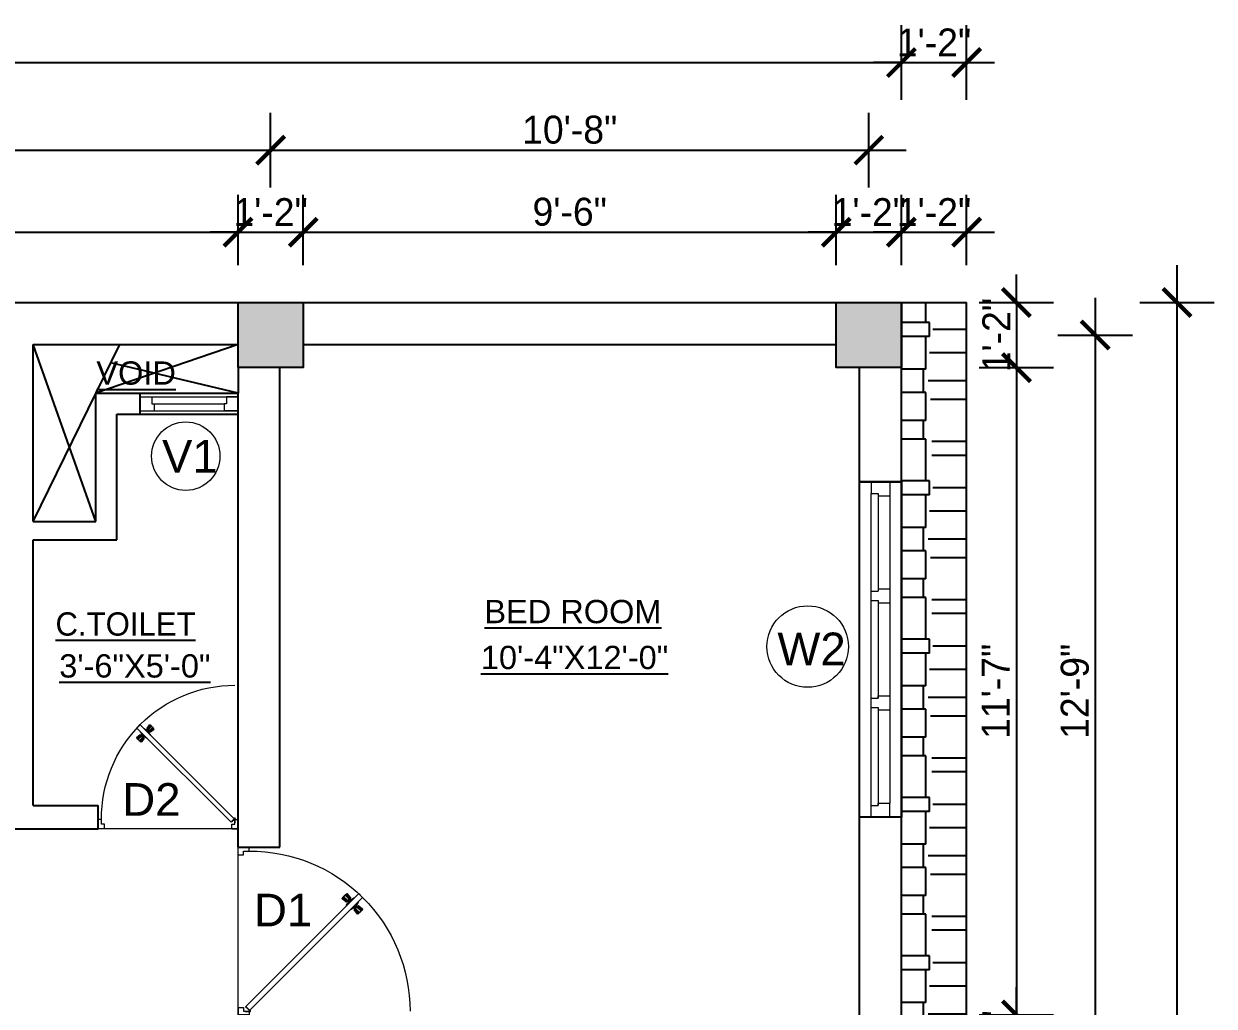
# Model space of a CAD drawing. Header units: inches. Extents: x 3672 to 10975, y -27382 to -746.
# Drawn here: x 8585.2 to 8840.8, y -25343.6 to -25132.6 of the extents above; entities that cross this region are included whole.
import ezdxf

# ---------------------------------------------------------------- set-up
doc = ezdxf.new("R2010")
doc.units = ezdxf.units.IN
doc.header["$LTSCALE"] = 17
doc.header["$MEASUREMENT"] = 0
for name, color, linetype, lineweight in [('25 BOT BAR', 12, 'Continuous', 25), ('DOOR & WIN', 1, 'Continuous', 25), ('OUTLINE', 1, 'Continuous', 25), ('PUERTAS', 7, 'Continuous', 9), ('TEXT', 231, 'Continuous', 20), ('WINDOW FRAME PLAN', 162, 'Continuous', 18)]:
    doc.layers.add(name, color=color, linetype=linetype, lineweight=lineweight)
doc.styles.add('ARCHITECTURE', font='stylu.ttf')
doc.styles.add('DIMTEXT', font='arial.ttf', dxfattribs={"height": 6})
doc.dimstyles.new('8 SCALE', dxfattribs={"dimscale": 0, "dimtxt": 6, "dimasz": 6, "dimexe": 8, "dimexo": 8, "dimgap": 1.25, "dimtad": 1, "dimdec": 0, "dimzin": 3, "dimdsep": 46, "dimlunit": 4, "dimtxsty": 'ARCHITECTURE', "dimblk": 'ARCHTICK', "dimcen": 8, "dimdle": 8, "dimclrd": 5, "dimclre": 5, "dimclrt": 7, "dimadec": 0, "dimazin": 0, "dimtfac": 0.75, "dimtdec": 0, "dimtix": 1, "dimtmove": 2, "dimatfit": 3, "dimldrblk": 'ARCHTICK', "dimfxl": 8, "dimfxlon": 1, "dimtolj": 1, "dimtzin": 0, "dimlwd": -1, "dimlwe": -1, "dimarcsym": 0})

# ---------------------------------------------------------------- blocks, each defined once
blk = doc.blocks.new('3ft')
at = {"layer": 'PUERTAS', "color": 6}
for p, q in [((1.01, 2.52), (25.23, 26.74)), ((26.05, 25.92), (1.77, 1.64)), ((26.05, 25.92), (25.23, 26.74)), ((0, 2.4), (0, 0)), ((0.72, 2.4), (0, 2.4)), ((1.6, 0), (0, 0)), ((0.72, 1.52), (0.72, 2.44)), ((0.8, 1.52), (0.72, 1.52)), ((0.8, 1.52), (0.8, 2.41)), ((0.8, 1.2), (0.8, 1.52)), ((1.6, 1.2), (0.8, 1.2)), ((1.57, 1.84), (0.94, 2.47)), ((1.63, 1.89), (0.97, 2.55)), ((1.63, 1.89), (1.57, 1.84)), ((1.77, 1.64), (1.57, 1.84)), ((1.6, 0), (1.6, 1.2)), ((34.4, 0), (34.4, 1.2)), ((34.4, 1.2), (35.2, 1.2)), ((34.4, 0), (36, 0)), ((35.2, 1.2), (35.2, 2.4)), ((35.2, 2.4), (36, 2.4)), ((36, 0), (36, 2.4))]:
    blk.add_line(p, q, dxfattribs=at)
at = {"layer": 'PUERTAS', "color": 8}
for p, q in [((22.57, 24.94), (21.65, 25.68)), ((22.63, 24.99), (21.69, 25.75)), ((22.74, 25.1), (21.84, 25.9)), ((22.13, 26.28), (21.98, 26.13)), ((22.88, 25.24), (22.01, 26.06)), ((22.13, 26.28), (22.27, 26.42)), ((22.29, 26.41), (22.27, 26.42)), ((23.16, 25.52), (22.34, 26.39)), ((23.3, 25.66), (22.5, 26.56)), ((23.41, 25.77), (22.65, 26.71)), ((23.46, 25.83), (22.72, 26.75)), ((24.08, 25.71), (23.57, 25.38)), ((22.69, 24.32), (23.02, 24.83)), ((22.95, 24.96), (22.84, 25.07)), ((22.98, 24.99), (22.86, 25.1)), ((23.03, 25.04), (22.91, 25.15)), ((22.91, 24.53), (23.1, 24.91)), ((23.11, 25.12), (22.99, 25.23)), ((23.13, 24.76), (23.18, 24.99)), ((23.28, 25.3), (23.17, 25.41)), ((23.36, 25.37), (23.25, 25.49)), ((23.31, 24.94), (23.28, 25.08)), ((23.41, 25.43), (23.3, 25.54)), ((23.46, 25.09), (23.32, 25.13)), ((23.44, 25.45), (23.33, 25.56)), ((23.64, 25.27), (23.41, 25.22)), ((23.87, 25.49), (23.49, 25.3)), ((23.63, 23.38), (24.14, 23.72)), ((23.84, 23.6), (24.22, 23.79)), ((24.07, 23.82), (24.3, 23.88)), ((24.25, 24), (24.39, 23.97)), ((24.25, 23.26), (24.99, 22.34)), ((24.27, 23.64), (24.38, 23.53)), ((24.3, 23.67), (24.41, 23.56)), ((24.3, 23.32), (25.06, 22.38)), ((24.35, 23.72), (24.46, 23.61)), ((24.4, 24.15), (24.43, 24.01)), ((24.41, 23.43), (25.2, 22.53)), ((24.43, 23.8), (24.54, 23.69)), ((24.58, 24.33), (24.52, 24.1)), ((24.55, 23.57), (25.37, 22.7)), ((24.6, 23.97), (24.72, 23.86)), ((24.8, 24.56), (24.61, 24.18)), ((25.02, 24.77), (24.68, 24.26)), ((24.68, 24.05), (24.79, 23.94)), ((24.73, 24.1), (24.85, 23.99)), ((24.76, 24.13), (24.87, 24.02)), ((24.83, 23.85), (25.7, 23.03)), ((24.97, 23.99), (25.87, 23.2)), ((25.08, 24.1), (26.02, 23.34)), ((25.14, 24.15), (26.06, 23.41)), ((25.58, 22.82), (25.43, 22.67)), ((25.58, 22.82), (25.73, 22.97)), ((25.72, 22.98), (25.73, 22.97)), ((0, 0), (36, 0))]:
    blk.add_line(p, q, dxfattribs=at)
at = {"layer": 'PUERTAS', "color": 1}
for p, q in [((21.67, 25.73), (22.17, 26.23)), ((22.49, 24.95), (21.67, 25.61)), ((21.7, 25.82), (22.14, 26.26)), ((21.73, 25.79), (21.7, 25.82)), ((22.58, 26.7), (22.14, 26.26)), ((22.67, 26.73), (22.17, 26.23)), ((22.61, 26.67), (22.58, 26.7)), ((23.45, 25.91), (22.79, 26.73)), ((23.44, 25.81), (23.02, 25.38)), ((23.34, 25.58), (23.08, 25.32)), ((23.33, 25.7), (23.34, 25.69)), ((23.45, 25.46), (23.33, 25.57)), ((24.15, 25.79), (23.68, 25.48)), ((24.27, 25.78), (24.26, 25.79)), ((22.6, 24.96), (23.02, 25.38)), ((22.61, 24.25), (22.92, 24.72)), ((22.62, 24.13), (22.61, 24.14)), ((22.7, 25.07), (22.71, 25.06)), ((22.82, 25.06), (23.08, 25.32)), ((22.94, 24.95), (22.83, 25.07)), ((22.92, 24.72), (22.92, 24.72)), ((22.93, 24.94), (23.19, 25.21)), ((22.93, 24.84), (22.93, 24.83)), ((23.46, 25.47), (23.19, 25.21)), ((23.44, 23.31), (23.45, 23.3)), ((23.56, 23.3), (24.03, 23.61)), ((23.57, 25.47), (23.57, 25.47)), ((23.68, 25.48), (23.68, 25.48)), ((24.03, 23.61), (24.03, 23.62)), ((24.14, 23.62), (24.14, 23.62)), ((24.25, 23.62), (24.51, 23.89)), ((24.26, 23.29), (24.69, 23.71)), ((24.26, 23.63), (24.37, 23.52)), ((24.26, 23.18), (24.92, 22.37)), ((24.37, 23.52), (24.63, 23.77)), ((24.37, 23.4), (24.37, 23.4)), ((24.78, 24.15), (24.51, 23.89)), ((24.89, 24.03), (24.63, 23.77)), ((25.11, 24.14), (24.69, 23.71)), ((24.77, 24.14), (24.88, 24.03)), ((24.79, 24.38), (24.78, 24.37)), ((24.78, 24.26), (24.78, 24.26)), ((25.1, 24.84), (24.79, 24.38)), ((25, 24.03), (25, 24.03)), ((25.09, 24.96), (25.1, 24.95)), ((25.22, 24.14), (26.03, 23.48)), ((26.04, 23.37), (25.54, 22.86)), ((26.01, 23.27), (25.57, 22.83)), ((25.98, 23.3), (26.01, 23.27)), ((25.04, 22.36), (25.54, 22.86)), ((25.1, 22.42), (25.13, 22.39)), ((25.13, 22.39), (25.57, 22.83))]:
    blk.add_line(p, q, dxfattribs=at)
at = {"layer": 'PUERTAS', "color": 2}
for p, q in [((21.99, 26.11), (21.98, 26.13)), ((25.42, 22.68), (25.43, 22.67))]:
    blk.add_line(p, q, dxfattribs=at)
at = {"layer": 'PUERTAS', "color": 6}
for radius in [0.155, 0.0752]:
    blk.add_circle((0.82, 2.56), radius, dxfattribs=at)
blk.add_arc((0.82, 2.56), 34.38, 359.7285, 90.0333, dxfattribs=at)
at = {"layer": 'PUERTAS', "color": 1}
for centre, start, end in [((22.73, 26.68), 38.9236, 135), ((23.28, 25.63), 315, 45), ((23.39, 25.86), 315, 38.9236), ((24.2, 25.73), 45, 135), ((22.54, 25.01), 231.0764, 315), ((22.67, 24.2), 135, 225), ((22.77, 25.12), 225, 315), ((22.99, 24.89), 135, 219.7428), ((22.87, 24.78), 315, 39.7428), ((23.51, 23.36), 225, 315), ((23.51, 25.41), 50.2572, 135), ((23.62, 25.53), 230.2572, 315), ((24.09, 23.56), 50.2572, 135), ((24.2, 23.68), 230.2572, 315), ((24.32, 23.23), 135, 218.9236), ((24.42, 23.46), 135, 225), ((24.84, 24.31), 135, 219.7428), ((24.72, 24.21), 315, 39.7428), ((24.94, 23.98), 45, 135), ((25.04, 24.89), 315, 45), ((25.17, 24.08), 51.0764, 135), ((25.98, 23.42), 315, 51.0764), ((24.98, 22.42), 218.9236, 315)]:
    blk.add_arc(centre, 0.08, start, end, dxfattribs=at)
blk = doc.blocks.new('*U2796')
at = {"color": 3, "xscale": -1}
blk.add_blockref('3ft', (42, 0), dxfattribs=at)
blk = doc.blocks.new('2ft6in')
at = {"layer": 'PUERTAS', "color": 2}
for p, q in [((0.84, 2.1), (21.02, 22.28)), ((21.71, 21.6), (1.47, 1.37)), ((18.33, 21.76), (18.31, 21.77)), ((21.71, 21.6), (21.02, 22.28)), ((21.18, 18.9), (21.2, 18.89)), ((0, 2), (0, 0)), ((0.6, 2), (0, 2)), ((1.33, 0), (0, 0)), ((0.6, 1.26), (0.6, 2.04)), ((0.67, 1.26), (0.6, 1.26)), ((0.67, 1.26), (0.67, 2.01)), ((0.67, 1), (0.67, 1.26)), ((1.33, 1), (0.67, 1)), ((1.31, 1.53), (0.79, 2.06)), ((1.36, 1.58), (0.81, 2.12)), ((1.36, 1.58), (1.31, 1.53)), ((1.47, 1.37), (1.31, 1.53)), ((1.33, 0), (1.33, 1)), ((28.67, 0), (28.67, 1)), ((28.67, 1), (29.33, 1)), ((28.67, 0), (30, 0)), ((29.33, 1), (29.33, 2)), ((29.33, 2), (30, 2)), ((30, 0), (30, 2))]:
    blk.add_line(p, q, dxfattribs=at)
at = {"layer": 'PUERTAS', "color": 8}
for p, q in [((18.81, 20.78), (18.04, 21.4)), ((18.86, 20.83), (18.08, 21.46)), ((18.95, 20.92), (18.2, 21.58)), ((18.44, 21.9), (18.31, 21.77)), ((19.07, 21.03), (18.34, 21.72)), ((18.44, 21.9), (18.56, 22.02)), ((18.58, 22.01), (18.56, 22.02)), ((19.3, 21.26), (18.61, 22)), ((19.42, 21.38), (18.75, 22.14)), ((19.51, 21.48), (18.88, 22.26)), ((18.91, 20.27), (19.19, 20.69)), ((19.55, 21.53), (18.93, 22.3)), ((19.13, 20.8), (19.03, 20.9)), ((19.15, 20.82), (19.05, 20.92)), ((19.09, 20.44), (19.25, 20.76)), ((19.19, 20.87), (19.1, 20.96)), ((19.25, 20.93), (19.16, 21.02)), ((19.28, 20.63), (19.32, 20.83)), ((19.4, 21.08), (19.31, 21.17)), ((19.47, 21.15), (19.38, 21.24)), ((19.43, 20.78), (19.4, 20.9)), ((19.51, 21.19), (19.42, 21.28)), ((19.55, 20.91), (19.43, 20.94)), ((19.53, 21.21), (19.44, 21.3)), ((19.7, 21.06), (19.51, 21.01)), ((19.89, 21.24), (19.58, 21.08)), ((20.07, 21.42), (19.64, 21.15)), ((20.67, 20.47), (20.51, 20.15)), ((20.85, 20.64), (20.57, 20.22)), ((19.69, 19.49), (20.12, 19.76)), ((19.87, 19.67), (20.18, 19.83)), ((20.06, 19.85), (20.25, 19.9)), ((20.21, 20), (20.33, 19.97)), ((20.21, 19.38), (20.83, 18.61)), ((20.23, 19.7), (20.32, 19.61)), ((20.25, 19.72), (20.34, 19.63)), ((20.25, 19.43), (20.88, 18.65)), ((20.29, 19.76), (20.38, 19.67)), ((20.33, 20.13), (20.36, 20.01)), ((20.34, 19.53), (21, 18.77)), ((20.36, 19.83), (20.45, 19.74)), ((20.48, 20.28), (20.44, 20.08)), ((20.46, 19.64), (21.14, 18.91)), ((20.5, 19.98), (20.6, 19.89)), ((20.57, 20.04), (20.66, 19.95)), ((20.61, 20.09), (20.7, 19.99)), ((20.63, 20.11), (20.72, 20.01)), ((20.69, 19.87), (21.42, 19.19)), ((20.81, 19.99), (21.56, 19.33)), ((20.9, 20.08), (21.68, 19.45)), ((20.95, 20.13), (21.72, 19.51)), ((21.32, 19.01), (21.2, 18.89)), ((21.32, 19.01), (21.44, 19.14)), ((21.43, 19.15), (21.44, 19.14)), ((0, 0), (30, 0))]:
    blk.add_line(p, q, dxfattribs=at)
at = {"layer": 'PUERTAS', "color": 1}
for p, q in [((18.06, 21.44), (18.48, 21.86)), ((18.74, 20.79), (18.06, 21.34)), ((18.08, 21.51), (18.45, 21.88)), ((18.11, 21.49), (18.08, 21.51)), ((18.82, 22.25), (18.45, 21.88)), ((18.9, 22.28), (18.48, 21.86)), ((18.84, 22.23), (18.82, 22.25)), ((18.83, 20.8), (19.18, 21.15)), ((18.84, 20.21), (19.1, 20.6)), ((18.92, 20.89), (18.93, 20.88)), ((19.54, 21.59), (18.99, 22.27)), ((19.02, 20.88), (19.24, 21.1)), ((19.12, 20.8), (19.03, 20.89)), ((19.1, 20.7), (19.11, 20.69)), ((19.1, 20.6), (19.1, 20.6)), ((19.11, 20.79), (19.33, 21.01)), ((19.54, 21.5), (19.18, 21.15)), ((19.45, 21.31), (19.24, 21.1)), ((19.55, 21.22), (19.33, 21.01)), ((19.45, 21.41), (19.45, 21.41)), ((19.54, 21.22), (19.45, 21.31)), ((19.64, 21.23), (19.64, 21.23)), ((19.74, 21.24), (19.73, 21.23)), ((20.12, 21.49), (19.74, 21.24)), ((20.22, 21.48), (20.22, 21.49)), ((20.91, 20.7), (20.66, 20.31)), ((20.91, 20.8), (20.91, 20.79)), ((18.85, 20.11), (18.84, 20.12)), ((19.53, 19.43), (19.54, 19.42)), ((19.64, 19.42), (20.02, 19.67)), ((20.02, 19.67), (20.03, 19.68)), ((20.12, 19.68), (20.12, 19.68)), ((20.21, 19.69), (20.43, 19.9)), ((20.22, 19.41), (20.57, 19.76)), ((20.22, 19.69), (20.31, 19.6)), ((20.22, 19.32), (20.76, 18.64)), ((20.31, 19.6), (20.52, 19.81)), ((20.31, 19.5), (20.31, 19.5)), ((20.65, 20.12), (20.43, 19.9)), ((20.74, 20.03), (20.52, 19.81)), ((20.93, 20.11), (20.57, 19.76)), ((20.64, 20.11), (20.73, 20.02)), ((20.66, 20.31), (20.65, 20.31)), ((20.65, 20.21), (20.65, 20.22)), ((20.84, 20.02), (20.83, 20.03)), ((20.86, 18.63), (21.28, 19.05)), ((20.91, 18.68), (20.94, 18.66)), ((20.94, 18.66), (21.31, 19.03)), ((21.02, 20.12), (21.7, 19.57)), ((21.7, 19.47), (21.28, 19.05)), ((21.67, 19.4), (21.31, 19.03)), ((21.65, 19.42), (21.67, 19.4))]:
    blk.add_line(p, q, dxfattribs=at)
at = {"layer": 'PUERTAS', "color": 2}
for radius in [0.129, 0.0627]:
    blk.add_circle((0.68, 2.14), radius, dxfattribs=at)
at = {"layer": 'PUERTAS', "color": 8}
blk.add_arc((0.68, 2.14), 28.65, 359.7285, 90.0333, dxfattribs=at)
at = {"layer": 'PUERTAS', "color": 1}
for centre, start, end in [((18.78, 20.84), 231.0764, 315), ((18.94, 22.23), 38.9236, 135), ((18.97, 20.93), 225, 315), ((19.16, 20.74), 135, 219.7428), ((19.06, 20.65), 315, 39.7428), ((19.4, 21.36), 315, 45), ((19.49, 21.55), 315, 38.9236), ((19.6, 21.18), 50.2572, 135), ((19.68, 21.28), 230.2572, 315), ((20.17, 21.44), 45, 135), ((20.87, 20.75), 315, 45), ((18.89, 20.16), 135, 225), ((19.59, 19.47), 225, 315), ((20.07, 19.63), 50.2572, 135), ((20.16, 19.73), 230.2572, 315), ((20.27, 19.36), 135, 218.9236), ((20.35, 19.55), 135, 225), ((20.7, 20.26), 135, 219.7428), ((20.6, 20.17), 315, 39.7428), ((20.78, 19.98), 45, 135), ((20.82, 18.68), 218.9236, 315), ((20.98, 20.07), 51.0764, 135), ((21.65, 19.52), 315, 51.0764)]:
    blk.add_arc(centre, 0.0667, start, end, dxfattribs=at)
blk = doc.blocks.new('*U2794')
at = {"color": 3, "xscale": -1}
blk.add_blockref('2ft6in', (42, 0), dxfattribs=at)
blk = doc.blocks.new('ffddd')
at = {"layer": 'DOOR & WIN'}
for p, q in [((-13345.31, -2388.07), (-13345.31, -2316.07)), ((-13336.31, -2316.07), (-13345.31, -2316.07)), ((-13336.31, -2316.07), (-13336.31, -2388.07)), ((-13336.31, -2388.07), (-13345.31, -2388.07)), ((-13336.31, -2388.07), (-13345.31, -2388.07))]:
    blk.add_line(p, q, dxfattribs=at)
at = {"layer": 'WINDOW FRAME PLAN'}
for p, q in [((-13342.81, -2316.07), (-13342.81, -2318.57)), ((-13338.81, -2316.07), (-13338.81, -2319.07)), ((-13342.81, -2385.57), (-13342.81, -2318.57)), ((-13342.81, -2318.57), (-13341.31, -2318.57)), ((-13341.31, -2318.57), (-13341.31, -2319.07)), ((-13341.31, -2319.07), (-13341.31, -2339.57)), ((-13341.31, -2319.07), (-13338.81, -2319.07)), ((-13338.81, -2319.07), (-13338.81, -2385.07)), ((-13342.81, -2339.57), (-13341.31, -2339.57)), ((-13341.31, -2339.07), (-13338.81, -2339.07)), ((-13342.81, -2341.57), (-13341.31, -2341.57)), ((-13341.31, -2341.57), (-13341.31, -2342.07)), ((-13341.31, -2341.57), (-13341.31, -2362.57)), ((-13341.31, -2342.07), (-13338.81, -2342.07)), ((-13342.81, -2362.57), (-13341.31, -2362.57)), ((-13341.31, -2362.07), (-13338.81, -2362.07)), ((-13341.31, -2362.57), (-13341.31, -2362.07)), ((-13342.81, -2364.57), (-13341.31, -2364.57)), ((-13341.31, -2364.57), (-13341.31, -2385.57)), ((-13341.31, -2365.07), (-13338.81, -2365.07)), ((-13342.81, -2388.07), (-13342.81, -2385.57)), ((-13342.81, -2385.57), (-13341.31, -2385.57)), ((-13341.31, -2385.07), (-13338.81, -2385.07)), ((-13341.31, -2385.57), (-13341.31, -2385.07)), ((-13338.81, -2388.07), (-13338.81, -2385.07))]:
    blk.add_line(p, q, dxfattribs=at)
blk = doc.blocks.new('_ArchTick')
at = {"color": 0, "linetype": 'ByBlock', "const_width": 0.15}
blk.add_lwpolyline([(-0.5, -0.5), (0.5, 0.5)], dxfattribs=at)
blk = doc.blocks.new('*D3307')
at = {"layer": '25 BOT BAR', "color": 5, "transparency": 16777216}
for p, q in [((8477.17, -25184.46), (8477.17, -25169.37)), ((8631.17, -25184.46), (8631.17, -25169.37)), ((8469.17, -25177.37), (8639.17, -25177.37))]:
    blk.add_line(p, q, dxfattribs=at)
at = {"layer": 'Defpoints', "color": 0, "transparency": 16777216}
for p in [(8631.17, -25177.37), (8477.17, -25192.46), (8631.17, -25192.46)]:
    blk.add_point(p, dxfattribs=at)
at = {"layer": '25 BOT BAR', "color": 5, "transparency": 16777216, "xscale": 6, "yscale": 6, "zscale": 6, "rotation": 180}
blk.add_blockref('_ArchTick', (8477.17, -25177.37), dxfattribs=at)
at = {"layer": '25 BOT BAR', "color": 5, "transparency": 16777216, "xscale": 6, "yscale": 6, "zscale": 6}
blk.add_blockref('_ArchTick', (8631.17, -25177.37), dxfattribs=at)
at = {"layer": '25 BOT BAR', "color": 7, "transparency": 16777216, "insert": (8554.17, -25173.01), "char_height": 6, "attachment_point": 5, "style": 'ARCHITECTURE'}
blk.add_mtext('\\A1;12\'-10"', dxfattribs=at)
blk = doc.blocks.new('*D3308')
at = {"layer": '25 BOT BAR', "color": 5, "transparency": 16777216}
for p, q in [((8631.17, -25184.46), (8631.17, -25169.37)), ((8645.17, -25184.46), (8645.17, -25169.37)), ((8631.17, -25177.37), (8625.17, -25177.37)), ((8631.17, -25177.37), (8645.17, -25177.37)), ((8645.17, -25177.37), (8651.17, -25177.37))]:
    blk.add_line(p, q, dxfattribs=at)
at = {"layer": 'Defpoints', "color": 0, "transparency": 16777216}
for p in [(8645.17, -25177.37), (8631.17, -25192.46), (8645.17, -25192.46)]:
    blk.add_point(p, dxfattribs=at)
at = {"layer": '25 BOT BAR', "color": 5, "transparency": 16777216, "xscale": 6, "yscale": 6, "zscale": 6}
blk.add_blockref('_ArchTick', (8631.17, -25177.37), dxfattribs=at)
at = {"layer": '25 BOT BAR', "color": 5, "transparency": 16777216, "xscale": 6, "yscale": 6, "zscale": 6, "rotation": 180}
blk.add_blockref('_ArchTick', (8645.17, -25177.37), dxfattribs=at)
at = {"layer": '25 BOT BAR', "color": 7, "transparency": 16777216, "insert": (8638.17, -25173.06), "char_height": 6, "attachment_point": 5, "style": 'ARCHITECTURE'}
blk.add_mtext('\\A1;1\'-2"', dxfattribs=at)
blk = doc.blocks.new('*D3309')
at = {"layer": '25 BOT BAR', "color": 5, "transparency": 16777216}
for p, q in [((8645.17, -25184.46), (8645.17, -25169.37)), ((8759.63, -25184.46), (8759.63, -25169.37)), ((8637.17, -25177.37), (8767.63, -25177.37))]:
    blk.add_line(p, q, dxfattribs=at)
at = {"layer": 'Defpoints', "color": 0, "transparency": 16777216}
for p in [(8759.63, -25177.37), (8645.17, -25192.46), (8759.63, -25192.46)]:
    blk.add_point(p, dxfattribs=at)
at = {"layer": '25 BOT BAR', "color": 5, "transparency": 16777216, "xscale": 6, "yscale": 6, "zscale": 6, "rotation": 180}
blk.add_blockref('_ArchTick', (8645.17, -25177.37), dxfattribs=at)
at = {"layer": '25 BOT BAR', "color": 5, "transparency": 16777216, "xscale": 6, "yscale": 6, "zscale": 6}
blk.add_blockref('_ArchTick', (8759.63, -25177.37), dxfattribs=at)
at = {"layer": '25 BOT BAR', "color": 7, "transparency": 16777216, "insert": (8702.4, -25173.01), "char_height": 6, "attachment_point": 5, "style": 'ARCHITECTURE'}
blk.add_mtext('\\A1;9\'-6"', dxfattribs=at)
blk = doc.blocks.new('*D3310')
at = {"layer": '25 BOT BAR', "color": 5, "transparency": 16777216}
for p, q in [((8759.63, -25184.46), (8759.63, -25169.37)), ((8773.63, -25184.46), (8773.63, -25169.37)), ((8759.63, -25177.37), (8753.63, -25177.37)), ((8759.63, -25177.37), (8773.63, -25177.37)), ((8773.63, -25177.37), (8779.63, -25177.37))]:
    blk.add_line(p, q, dxfattribs=at)
at = {"layer": 'Defpoints', "color": 0, "transparency": 16777216}
for p in [(8773.63, -25177.37), (8759.63, -25192.46), (8773.63, -25192.46)]:
    blk.add_point(p, dxfattribs=at)
at = {"layer": '25 BOT BAR', "color": 5, "transparency": 16777216, "xscale": 6, "yscale": 6, "zscale": 6}
blk.add_blockref('_ArchTick', (8759.63, -25177.37), dxfattribs=at)
at = {"layer": '25 BOT BAR', "color": 5, "transparency": 16777216, "xscale": 6, "yscale": 6, "zscale": 6, "rotation": 180}
blk.add_blockref('_ArchTick', (8773.63, -25177.37), dxfattribs=at)
at = {"layer": '25 BOT BAR', "color": 7, "transparency": 16777216, "insert": (8766.63, -25173.06), "char_height": 6, "attachment_point": 5, "style": 'ARCHITECTURE'}
blk.add_mtext('\\A1;1\'-2"', dxfattribs=at)
blk = doc.blocks.new('*D3312')
at = {"layer": '25 BOT BAR', "color": 5, "transparency": 16777216}
for p, q in [((8470.17, -25167.76), (8470.17, -25151.76)), ((8638.17, -25167.76), (8638.17, -25151.76)), ((8462.17, -25159.76), (8646.17, -25159.76))]:
    blk.add_line(p, q, dxfattribs=at)
at = {"layer": 'Defpoints', "color": 0, "transparency": 16777216}
for p in [(8638.17, -25159.76), (8470.17, -25199.46), (8638.17, -25199.46)]:
    blk.add_point(p, dxfattribs=at)
at = {"layer": '25 BOT BAR', "color": 5, "transparency": 16777216, "xscale": 6, "yscale": 6, "zscale": 6, "rotation": 180}
blk.add_blockref('_ArchTick', (8470.17, -25159.76), dxfattribs=at)
at = {"layer": '25 BOT BAR', "color": 5, "transparency": 16777216, "xscale": 6, "yscale": 6, "zscale": 6}
blk.add_blockref('_ArchTick', (8638.17, -25159.76), dxfattribs=at)
at = {"layer": '25 BOT BAR', "color": 7, "transparency": 16777216, "insert": (8554.17, -25155.36), "char_height": 6, "attachment_point": 5, "style": 'ARCHITECTURE'}
blk.add_mtext('\\A1;14\'-0"', dxfattribs=at)
blk = doc.blocks.new('*D3313')
at = {"layer": '25 BOT BAR', "color": 5, "transparency": 16777216}
for p, q in [((8638.17, -25167.76), (8638.17, -25151.76)), ((8766.63, -25167.76), (8766.63, -25151.76)), ((8630.17, -25159.76), (8774.63, -25159.76))]:
    blk.add_line(p, q, dxfattribs=at)
at = {"layer": 'Defpoints', "color": 0, "transparency": 16777216}
for p in [(8766.63, -25159.76), (8638.17, -25199.46), (8766.63, -25199.46)]:
    blk.add_point(p, dxfattribs=at)
at = {"layer": '25 BOT BAR', "color": 5, "transparency": 16777216, "xscale": 6, "yscale": 6, "zscale": 6, "rotation": 180}
blk.add_blockref('_ArchTick', (8638.17, -25159.76), dxfattribs=at)
at = {"layer": '25 BOT BAR', "color": 5, "transparency": 16777216, "xscale": 6, "yscale": 6, "zscale": 6}
blk.add_blockref('_ArchTick', (8766.63, -25159.76), dxfattribs=at)
at = {"layer": '25 BOT BAR', "color": 7, "transparency": 16777216, "insert": (8702.4, -25155.39), "char_height": 6, "attachment_point": 5, "style": 'ARCHITECTURE'}
blk.add_mtext('\\A1;10\'-8"', dxfattribs=at)
blk = doc.blocks.new('*D3314')
at = {"layer": '25 BOT BAR', "color": 5, "transparency": 16777216}
for p, q in [((8313.17, -25148.94), (8313.17, -25132.94)), ((8773.63, -25148.94), (8773.63, -25132.94)), ((8305.17, -25140.94), (8781.63, -25140.94))]:
    blk.add_line(p, q, dxfattribs=at)
at = {"layer": 'Defpoints', "color": 0, "transparency": 16777216}
for p in [(8773.63, -25140.94), (8313.17, -25192.46), (8773.63, -25192.46)]:
    blk.add_point(p, dxfattribs=at)
at = {"layer": '25 BOT BAR', "color": 5, "transparency": 16777216, "xscale": 6, "yscale": 6, "zscale": 6, "rotation": 180}
blk.add_blockref('_ArchTick', (8313.17, -25140.94), dxfattribs=at)
at = {"layer": '25 BOT BAR', "color": 5, "transparency": 16777216, "xscale": 6, "yscale": 6, "zscale": 6}
blk.add_blockref('_ArchTick', (8773.63, -25140.94), dxfattribs=at)
at = {"layer": '25 BOT BAR', "color": 7, "transparency": 16777216, "insert": (8543.4, -25136.56), "char_height": 6, "attachment_point": 5, "style": 'ARCHITECTURE'}
blk.add_mtext('\\A1;38\'-4"', dxfattribs=at)
blk = doc.blocks.new('*D3315')
at = {"layer": '25 BOT BAR', "color": 5, "transparency": 16777216}
for p, q in [((8798.32, -25192.46), (8798.32, -25186.46)), ((8790.32, -25192.46), (8806.32, -25192.46)), ((8798.32, -25192.46), (8798.32, -25206.46)), ((8790.32, -25206.46), (8806.32, -25206.46)), ((8798.32, -25206.46), (8798.32, -25212.46))]:
    blk.add_line(p, q, dxfattribs=at)
at = {"layer": 'Defpoints', "color": 0, "transparency": 16777216}
for p in [(8773.63, -25192.46), (8773.63, -25206.46), (8798.32, -25206.46)]:
    blk.add_point(p, dxfattribs=at)
at = {"layer": '25 BOT BAR', "color": 5, "transparency": 16777216, "xscale": 6, "yscale": 6, "zscale": 6}
for p, rotation in [((8798.32, -25192.46), 270), ((8798.32, -25206.46), 90)]:
    blk.add_blockref('_ArchTick', p, dxfattribs=dict(at, rotation=rotation))
at = {"layer": '25 BOT BAR', "color": 7, "transparency": 16777216, "insert": (8794.01, -25199.46), "char_height": 6, "attachment_point": 5, "rotation": 90, "style": 'ARCHITECTURE'}
blk.add_mtext('\\A1;1\'-2"', dxfattribs=at)
blk = doc.blocks.new('*D3316')
at = {"layer": '25 BOT BAR', "color": 5, "transparency": 16777216}
for p, q in [((8798.32, -25198.46), (8798.32, -25353.46)), ((8790.32, -25206.46), (8806.32, -25206.46)), ((8790.32, -25345.46), (8806.32, -25345.46))]:
    blk.add_line(p, q, dxfattribs=at)
at = {"layer": 'Defpoints', "color": 0, "transparency": 16777216}
for p in [(8773.63, -25206.46), (8773.63, -25345.46), (8798.32, -25345.46)]:
    blk.add_point(p, dxfattribs=at)
at = {"layer": '25 BOT BAR', "color": 5, "transparency": 16777216, "xscale": 6, "yscale": 6, "zscale": 6}
for p, rotation in [((8798.32, -25206.46), 90), ((8798.32, -25345.46), 270)]:
    blk.add_blockref('_ArchTick', p, dxfattribs=dict(at, rotation=rotation))
at = {"layer": '25 BOT BAR', "color": 7, "transparency": 16777216, "insert": (8793.85, -25275.96), "char_height": 6, "attachment_point": 5, "rotation": 90, "style": 'ARCHITECTURE'}
blk.add_mtext('\\A1;11\'-7"', dxfattribs=at)
blk = doc.blocks.new('*D3317')
at = {"layer": '25 BOT BAR', "color": 5, "transparency": 16777216}
for p, q in [((8798.32, -25345.46), (8798.32, -25339.46)), ((8790.32, -25345.46), (8806.32, -25345.46)), ((8798.32, -25345.46), (8798.32, -25359.46)), ((8790.32, -25359.46), (8806.32, -25359.46)), ((8798.32, -25359.46), (8798.32, -25365.46))]:
    blk.add_line(p, q, dxfattribs=at)
at = {"layer": 'Defpoints', "color": 0, "transparency": 16777216}
for p in [(8773.63, -25345.46), (8773.63, -25359.46), (8798.32, -25359.46)]:
    blk.add_point(p, dxfattribs=at)
at = {"layer": '25 BOT BAR', "color": 5, "transparency": 16777216, "xscale": 6, "yscale": 6, "zscale": 6}
for p, rotation in [((8798.32, -25345.46), 270), ((8798.32, -25359.46), 90)]:
    blk.add_blockref('_ArchTick', p, dxfattribs=dict(at, rotation=rotation))
at = {"layer": '25 BOT BAR', "color": 7, "transparency": 16777216, "insert": (8794.01, -25352.46), "char_height": 6, "attachment_point": 5, "rotation": 90, "style": 'ARCHITECTURE'}
blk.add_mtext('\\A1;1\'-2"', dxfattribs=at)
blk = doc.blocks.new('*D3323')
at = {"layer": '25 BOT BAR', "color": 5, "transparency": 16777216}
for p, q in [((8815.24, -25191.46), (8815.24, -25360.46)), ((8807.24, -25199.46), (8823.24, -25199.46)), ((8807.24, -25352.46), (8823.24, -25352.46))]:
    blk.add_line(p, q, dxfattribs=at)
at = {"layer": 'Defpoints', "color": 0, "transparency": 16777216}
for p in [(8766.63, -25199.46), (8766.63, -25352.46), (8815.24, -25352.46)]:
    blk.add_point(p, dxfattribs=at)
at = {"layer": '25 BOT BAR', "color": 5, "transparency": 16777216, "xscale": 6, "yscale": 6, "zscale": 6}
for p, rotation in [((8815.24, -25199.46), 90), ((8815.24, -25352.46), 270)]:
    blk.add_blockref('_ArchTick', p, dxfattribs=dict(at, rotation=rotation))
at = {"layer": '25 BOT BAR', "color": 7, "transparency": 16777216, "insert": (8810.89, -25275.96), "char_height": 6, "attachment_point": 5, "rotation": 90, "style": 'ARCHITECTURE'}
blk.add_mtext('\\A1;12\'-9"', dxfattribs=at)
blk = doc.blocks.new('*D3326')
at = {"layer": '25 BOT BAR', "color": 5, "transparency": 16777216}
for p, q in [((8832.79, -25184.46), (8832.79, -25660.46)), ((8824.79, -25192.46), (8840.79, -25192.46)), ((8824.79, -25652.46), (8840.79, -25652.46))]:
    blk.add_line(p, q, dxfattribs=at)
at = {"layer": 'Defpoints', "color": 0, "transparency": 16777216}
for p in [(8773.63, -25192.46), (8773.63, -25652.46), (8832.79, -25652.46)]:
    blk.add_point(p, dxfattribs=at)
at = {"layer": '25 BOT BAR', "color": 5, "transparency": 16777216, "xscale": 6, "yscale": 6, "zscale": 6}
for p, rotation in [((8832.79, -25192.46), 90), ((8832.79, -25652.46), 270)]:
    blk.add_blockref('_ArchTick', p, dxfattribs=dict(at, rotation=rotation))
at = {"layer": '25 BOT BAR', "color": 7, "transparency": 16777216, "insert": (8828.41, -25422.46), "char_height": 6, "attachment_point": 5, "rotation": 90, "style": 'ARCHITECTURE'}
blk.add_mtext('\\A1;38\'-4"', dxfattribs=at)
blk = doc.blocks.new('*D3330')
at = {"layer": '25 BOT BAR', "color": 5, "transparency": 16777216}
for p, q in [((8773.63, -25148.94), (8773.63, -25132.94)), ((8787.63, -25148.94), (8787.63, -25132.94)), ((8773.63, -25140.94), (8767.63, -25140.94)), ((8773.63, -25140.94), (8787.63, -25140.94)), ((8787.63, -25140.94), (8793.63, -25140.94))]:
    blk.add_line(p, q, dxfattribs=at)
at = {"layer": 'Defpoints', "color": 0, "transparency": 16777216}
for p in [(8787.63, -25140.94), (8773.63, -25192.46), (8787.63, -25192.46)]:
    blk.add_point(p, dxfattribs=at)
at = {"layer": '25 BOT BAR', "color": 5, "transparency": 16777216, "xscale": 6, "yscale": 6, "zscale": 6}
blk.add_blockref('_ArchTick', (8773.63, -25140.94), dxfattribs=at)
at = {"layer": '25 BOT BAR', "color": 5, "transparency": 16777216, "xscale": 6, "yscale": 6, "zscale": 6, "rotation": 180}
blk.add_blockref('_ArchTick', (8787.63, -25140.94), dxfattribs=at)
at = {"layer": '25 BOT BAR', "color": 7, "transparency": 16777216, "insert": (8780.63, -25136.63), "char_height": 6, "attachment_point": 5, "style": 'ARCHITECTURE'}
blk.add_mtext('\\A1;1\'-2"', dxfattribs=at)
blk = doc.blocks.new('*D3331')
at = {"layer": '25 BOT BAR', "color": 5, "transparency": 16777216}
for p, q in [((8773.63, -25184.46), (8773.63, -25169.37)), ((8787.63, -25184.46), (8787.63, -25169.37)), ((8773.63, -25177.37), (8767.63, -25177.37)), ((8773.63, -25177.37), (8787.63, -25177.37)), ((8787.63, -25177.37), (8793.63, -25177.37))]:
    blk.add_line(p, q, dxfattribs=at)
at = {"layer": 'Defpoints', "color": 0, "transparency": 16777216}
for p in [(8787.63, -25177.37), (8773.63, -25192.46), (8787.63, -25192.46)]:
    blk.add_point(p, dxfattribs=at)
at = {"layer": '25 BOT BAR', "color": 5, "transparency": 16777216, "xscale": 6, "yscale": 6, "zscale": 6}
blk.add_blockref('_ArchTick', (8773.63, -25177.37), dxfattribs=at)
at = {"layer": '25 BOT BAR', "color": 5, "transparency": 16777216, "xscale": 6, "yscale": 6, "zscale": 6, "rotation": 180}
blk.add_blockref('_ArchTick', (8787.63, -25177.37), dxfattribs=at)
at = {"layer": '25 BOT BAR', "color": 7, "transparency": 16777216, "insert": (8780.63, -25173.06), "char_height": 6, "attachment_point": 5, "style": 'ARCHITECTURE'}
blk.add_mtext('\\A1;1\'-2"', dxfattribs=at)

msp = doc.modelspace()

# ---------------------------------------------------------------- hatches: boundary and pattern name
at = {"layer": 'DOOR & WIN'}
h = msp.add_hatch(color=256, dxfattribs=at)
h.dxf.hatch_style = 1
h.paths.add_polyline_path([(8645.17, -25192.46), (8631.17, -25192.46), (8631.17, -25206.46), (8645.17, -25206.46)])
h = msp.add_hatch(color=256, dxfattribs=at)
h.dxf.hatch_style = 1
h.paths.add_polyline_path([(8773.63, -25192.46), (8759.63, -25192.46), (8759.63, -25206.46), (8773.63, -25206.46)])
at = {"layer": 'OUTLINE'}
h = msp.add_hatch(dxfattribs=at)
h.set_pattern_fill('AR-RSHKE', color=8, angle=90)
h.set_pattern_definition([(90, (-1697.117, -6798.299), (-12, 25.5), [6, -5, 7, -3, 9, -4]), (90, (-1697.617, -6792.299), (-12, 25.5), [5, -19, 4, -6]), (90, (-1696.367, -6780.299), (-12, 25.5), [3, -31]), (180, (-1697.117, -6798.299), (-12, -8.5), [11.5, -36.5]), (180, (-1697.117, -6792.299), (-12, -8.5), [11.25, -36.75]), (180, (-1697.117, -6787.299), (-12, -8.5), [10.5, -37.5]), (180, (-1696.367, -6780.299), (-12, -8.5), [11.5, -36.5]), (180, (-1696.367, -6777.299), (-12, -8.5), [11.5, -36.5]), (180, (-1697.117, -6768.299), (-12, -8.5), [11, -37])])
h.paths.add_polyline_path([(8787.63, -25192.46), (8773.63, -25192.46), (8773.63, -25206.46), (8773.63, -25345.46), (8773.63, -25359.46), (8773.63, -25694.46), (8787.63, -25694.46)])

# ---------------------------------------------------------------- linework, layer by layer
at = {"layer": '25 BOT BAR'}
for p, q in [((8773.63, -25192.46), (8787.63, -25192.46)), ((8600.67, -25239.46), (8587.17, -25201.46)), ((8587.17, -25239.46), (8605.82, -25201.46)), ((8631.17, -25201.46), (8600.67, -25211.96)), ((8631.17, -25211.96), (8603.87, -25205.44)), ((8631.17, -25206.46), (8631.17, -25211.96)), ((8600.67, -25211.96), (8631.17, -25211.96)), ((8610.17, -25216.46), (8610.17, -25211.96)), ((8631.17, -25216.46), (8631.17, -25211.96)), ((8605.17, -25216.46), (8631.17, -25216.46)), ((8587.17, -25300.46), (8601.17, -25300.46)), ((8601.17, -25305.46), (8601.17, -25300.46)), ((8583.17, -25305.46), (8601.17, -25305.46)), ((8631.17, -25309.46), (8640.17, -25309.46))]:
    msp.add_line(p, q, dxfattribs=at)
at = {"layer": 'DOOR & WIN'}
for p, q in [((8463.17, -25192.46), (8773.63, -25192.46)), ((8773.63, -25345.46), (8773.63, -25192.46)), ((8787.63, -25694.46), (8787.63, -25192.46)), ((8587.17, -25201.46), (8631.17, -25201.46)), ((8645.17, -25201.46), (8759.63, -25201.46)), ((8764.63, -25345.46), (8764.63, -25206.46)), ((8587.17, -25239.46), (8600.67, -25239.46)), ((8587.17, -25243.46), (8605.17, -25243.46))]:
    msp.add_line(p, q, dxfattribs=at)
at = {"layer": 'OUTLINE'}
for p, q in [((8587.17, -25239.46), (8587.17, -25201.46)), ((8640.17, -25309.46), (8640.17, -25206.46)), ((8600.67, -25239.46), (8600.67, -25211.96)), ((8605.17, -25243.46), (8605.17, -25216.46)), ((8631.17, -25305.46), (8631.17, -25216.46)), ((8764.63, -25230.96), (8773.63, -25230.96)), ((8587.17, -25300.46), (8587.17, -25243.46)), ((8631.17, -25309.46), (8631.17, -25305.46))]:
    msp.add_line(p, q, dxfattribs=at)
for points in [[(8631.17, -25192.46), (8645.17, -25192.46), (8645.17, -25206.46), (8631.17, -25206.46)], [(8759.63, -25192.46), (8773.63, -25192.46), (8773.63, -25206.46), (8759.63, -25206.46)]]:
    msp.add_lwpolyline(points, close=True, dxfattribs=at)
at = {"layer": 'TEXT'}
for centre, radius in [((8619.95, -25225.46), 7.35), ((8753.5, -25266.35), 8.75)]:
    msp.add_circle(centre, radius, dxfattribs=at)
at = {"layer": 'WINDOW FRAME PLAN'}
for p, q in [((8610.17, -25212.71), (8631.17, -25212.71)), ((8610.17, -25212.71), (8612.67, -25212.71)), ((8612.67, -25212.71), (8612.67, -25214.21)), ((8612.67, -25214.21), (8613.17, -25214.21)), ((8613.17, -25214.21), (8628.17, -25214.21)), ((8613.17, -25214.21), (8613.17, -25215.71)), ((8628.17, -25214.21), (8628.17, -25215.71)), ((8628.67, -25214.21), (8628.17, -25214.21)), ((8631.17, -25212.71), (8628.67, -25212.71)), ((8628.67, -25212.71), (8628.67, -25214.21)), ((8610.17, -25215.71), (8631.17, -25215.71)), ((8610.17, -25215.71), (8613.17, -25215.71)), ((8631.17, -25215.71), (8628.17, -25215.71))]:
    msp.add_line(p, q, dxfattribs=at)

# ---------------------------------------------------------------- block references
at = {"layer": 'DOOR & WIN'}
msp.add_blockref('*U2794', (8589.17, -25305.46), dxfattribs=at)
at = {"layer": 'DOOR & WIN', "rotation": 270}
msp.add_blockref('*U2796', (8631.17, -25303.46), dxfattribs=at)
at = {"layer": 'OUTLINE'}
msp.add_blockref('ffddd', (22109.95, -22914.89), dxfattribs=at)

# ---------------------------------------------------------------- texts
at = {"layer": 'DOOR & WIN', "char_height": 5, "attachment_point": 5}
for s, insert in [('{\\fArial TUR|b0|i0|c0|p34;\\L\\C7;VOID}', (8609.29, -25207.65)), ('{\\fArial TUR|b0|i0|c0|p34;\\L\\C7;BED ROOM}', (8703.09, -25258.87)), ('{\\L\\C7;C.TOILET}', (8607.02, -25261.54)), ('{\\fArial TUR|b0|i0|c0|p34;\\L\\C7;3\'-6"X5\'-0"}', (8609.02, -25270.54)), ('{\\fArial TUR|b0|i0|c0|p34;\\L\\C7;10\'-4"X12\'-0"}', (8703.44, -25268.73))]:
    msp.add_mtext(s, dxfattribs=dict(at, insert=insert))
at = {"layer": 'TEXT', "style": 'DIMTEXT'}
for s, p in [('V1', (8614.85, -25228.98)), ('D2', (8606.32, -25302.68)), ('D1', (8634.61, -25326.43))]:
    msp.add_text(s, height=7, dxfattribs=at).set_placement(p)
msp.add_text('W2', height=7, rotation=360, dxfattribs=at).set_placement((8747, -25270.35))

# ---------------------------------------------------------------- dimensions: what is measured, and where the dimension line sits
at = {"layer": '25 BOT BAR'}
for base, p1, p2, picture, middle in [((8773.63, -25140.94), (8313.17, -25192.46), (8773.63, -25192.46), '*D3314', (8543.4, -25136.56)), ((8787.63, -25140.94), (8773.63, -25192.46), (8787.63, -25192.46), '*D3330', (8780.63, -25136.63)), ((8638.17, -25159.76), (8470.17, -25199.46), (8638.17, -25199.46), '*D3312', (8554.17, -25155.36)), ((8766.63, -25159.76), (8638.17, -25199.46), (8766.63, -25199.46), '*D3313', (8702.4, -25155.39)), ((8631.17, -25177.37), (8477.17, -25192.46), (8631.17, -25192.46), '*D3307', (8554.17, -25173.01)), ((8645.17, -25177.37), (8631.17, -25192.46), (8645.17, -25192.46), '*D3308', (8638.17, -25173.06)), ((8759.63, -25177.37), (8645.17, -25192.46), (8759.63, -25192.46), '*D3309', (8702.4, -25173.01)), ((8773.63, -25177.37), (8759.63, -25192.46), (8773.63, -25192.46), '*D3310', (8766.63, -25173.06)), ((8787.63, -25177.37), (8773.63, -25192.46), (8787.63, -25192.46), '*D3331', (8780.63, -25173.06))]:
    dim = msp.add_linear_dim(base=base, p1=p1, p2=p2, dimstyle='8 SCALE', override={"dimscale": 1}, dxfattribs=at)
    dim.commit()
    dim.dimension.update_dxf_attribs({"geometry": picture, "text_midpoint": middle})
for base, p1, p2, picture, middle in [((8832.79, -25652.46), (8773.63, -25192.46), (8773.63, -25652.46), '*D3326', (8828.41, -25422.46)), ((8798.32, -25206.46), (8773.63, -25192.46), (8773.63, -25206.46), '*D3315', (8794.01, -25199.46)), ((8815.24, -25352.46), (8766.63, -25199.46), (8766.63, -25352.46), '*D3323', (8810.89, -25275.96)), ((8798.32, -25345.46), (8773.63, -25206.46), (8773.63, -25345.46), '*D3316', (8793.85, -25275.96)), ((8798.32, -25359.46), (8773.63, -25345.46), (8773.63, -25359.46), '*D3317', (8794.01, -25352.46))]:
    dim = msp.add_linear_dim(base=base, p1=p1, p2=p2, angle=90, dimstyle='8 SCALE', override={"dimscale": 1}, dxfattribs=at)
    dim.commit()
    dim.dimension.update_dxf_attribs({"geometry": picture, "text_midpoint": middle})

doc.saveas('drawing.dxf')
